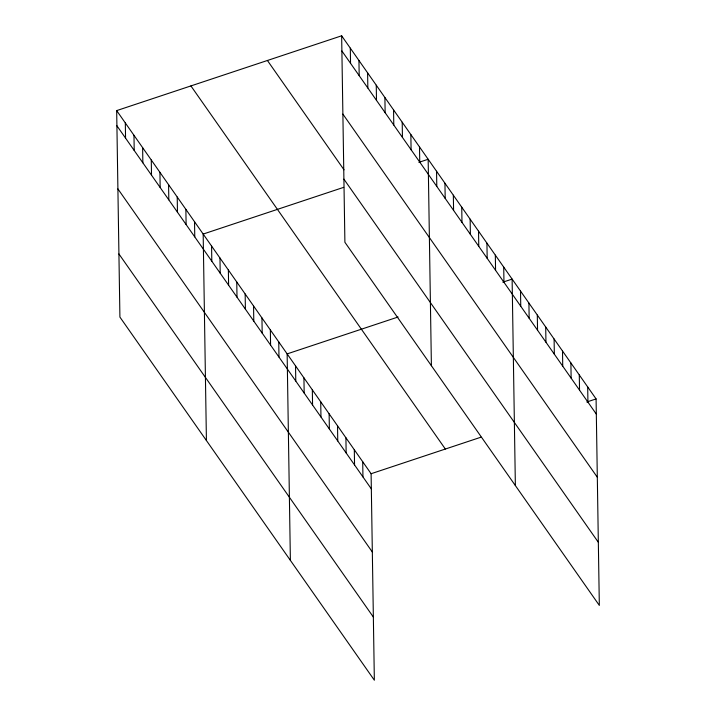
<?xml version="1.0" encoding="UTF-8"?>
<svg xmlns="http://www.w3.org/2000/svg" width="716" height="716" viewBox="0 0 716 716"><rect width="100%" height="100%" fill="white"/><g stroke="black" fill="none" stroke-linecap="round" stroke-linejoin="round"><path stroke-width="1.07" d="M116.672 110.604L371.103 473.723L374.352 680.2L119.912 317.081L116.672 110.604L341.648 35.8L596.088 398.919L599.328 605.396L344.897 242.276L341.648 35.8M343.716 187.341L203.174 234.06L206.423 440.537M418.878 162.344L428.159 159.265L431.399 365.733M398.105 317L287.143 353.892L290.383 560.368M502.838 282.176L512.119 279.097L515.368 485.564M371.103 473.723L481.045 437.172M586.807 402.007L596.088 398.919M341.89 50.97L596.321 414.099M342.883 114.104L597.314 477.223M267.408 60.484L344.029 169.835M343.904 179.143L598.334 542.272M190.912 85.92L445.352 449.039M116.905 125.774L371.344 488.903M117.898 188.908L372.338 552.027M118.919 253.947L373.358 617.067M587.693 386.944L587.925 402.115M579.289 374.96L579.53 390.13M570.894 362.976L571.135 378.146M562.499 350.992L562.74 366.162M554.103 339.008L554.345 354.178M545.708 327.024L545.95 342.194M537.313 315.04L537.546 330.219M528.918 303.056L529.151 318.235M520.523 291.072L520.756 306.251M503.724 267.113L503.966 282.283M495.329 255.129L495.57 270.299M486.934 243.145L487.175 258.315M478.539 231.161L478.771 246.331M470.143 219.177L470.376 234.347M461.748 207.192L461.981 222.372M453.344 195.208L453.586 210.388M444.949 183.224L445.191 198.404M436.554 171.249L436.796 186.42M419.504 146.914L419.746 162.093M410.859 134.572L411.091 149.742M402.204 122.221L402.446 137.4M393.558 109.879L393.791 125.049M384.904 97.528L385.145 112.707M376.258 85.186L376.491 100.356M367.603 72.835L367.845 88.014M358.949 60.493L359.19 75.663M362.708 461.739L362.949 476.919M350.303 48.142L350.545 63.321M354.313 449.755L354.554 464.935M345.918 437.78L346.15 452.951M337.522 425.796L337.755 440.966M329.127 413.812L329.36 428.982M320.723 401.828L320.965 416.998M312.328 389.844L312.57 405.014M303.933 377.86L304.175 393.03M295.538 365.876L295.78 381.055M278.748 341.908L278.98 357.087M270.353 329.933L270.585 345.103M261.949 317.949L262.19 333.119M253.554 305.965L253.795 321.135M245.158 293.981L245.4 309.151M236.763 281.997L237.005 297.167M228.368 270.013L228.61 285.183M219.973 258.029L220.206 273.208M211.578 246.044L211.811 261.224M194.528 221.718L194.77 236.889M185.874 209.367L186.115 224.547M177.228 197.025L177.461 212.196M168.573 184.683L168.815 199.854M159.928 172.332L160.16 187.502M151.273 159.99L151.515 175.16M142.627 147.639L142.86 162.818M133.973 135.297L134.214 150.467M125.318 122.946L125.56 138.125"/></g></svg>
